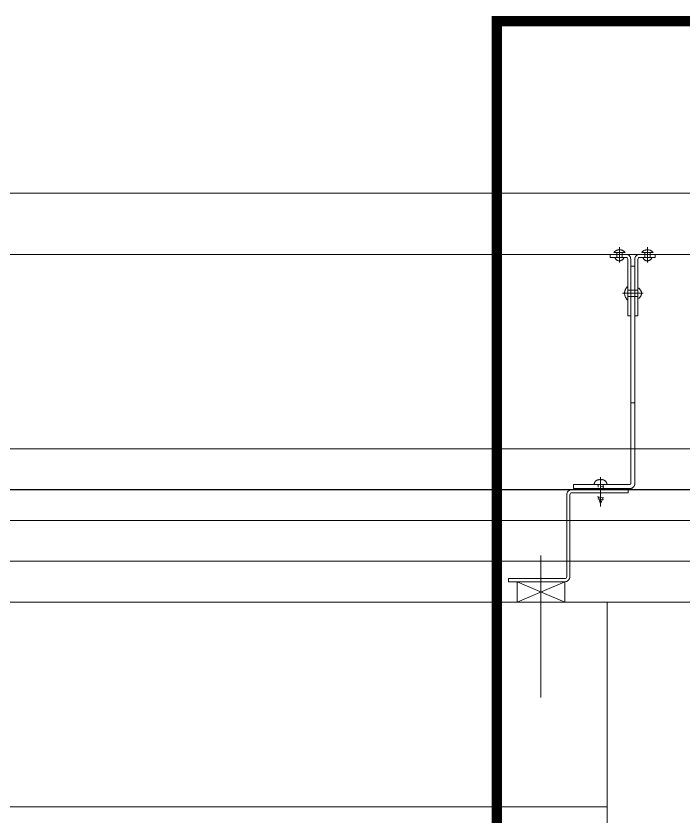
# Model space of a CAD drawing. Extents: x -1299 to 23780, y -3010 to 8106.
# Drawn here: x 9169.7 to 9235, y 2804 to 2882.3 of the extents above; entities that cross this region are included whole.
import ezdxf

# ---------------------------------------------------------------- set-up
doc = ezdxf.new("R2010")
doc.units = 0
doc.header["$LTSCALE"] = 25
doc.header["$MEASUREMENT"] = 0
doc.linetypes.add('HIDDEN2', pattern=[4.7625, 3.175, -1.5875])
doc.layers.get('0').update_dxf_attribs({"color": 9, "lineweight": 9})
for name, color, linetype, lineweight in [('00', 9, 'Continuous', 9), ('01', 9, 'Continuous', 9), ('06C', 9, 'Continuous', 9), ('06D', 9, 'Continuous', 9), ('10', 9, 'Continuous', 9), ('21', 9, 'Continuous', 9), ('33', 9, 'BATTING', 9)]:
    doc.layers.add(name, color=color, linetype=linetype, lineweight=lineweight)
doc.linetypes.add('BATTING', pattern='A,0.0001,-0.1,[134,ltypeshp.shx,S=0.1,R=0,X=-0.1,Y=0],-0.2,[134,ltypeshp.shx,S=0.1,R=180,X=0.1,Y=0],-0.1', length=0.4001)

# ---------------------------------------------------------------- blocks, each defined once
blk = doc.blocks.new('p-kolon_80x80')
blk.add_lwpolyline([(-40, -40), (40, -40), (40, 40), (-40, 40)], close=True)
blk = doc.blocks.new('p- alum kaplama profil')
at = {"lineweight": 13}
blk.add_lwpolyline([(7.116, 12.591), (7.116, 26.491)], dxfattribs=at)
at = {"lineweight": 5}
blk.add_lwpolyline([(9.441, 15.16), (4.791, 15.16), (4.791, 17.159), (9.441, 17.159)], close=True, dxfattribs=at)
for points in [[(4.791, 15.16), (9.441, 17.159)], [(9.441, 15.16), (4.791, 17.159)]]:
    blk.add_lwpolyline(points, dxfattribs=at)
at = {"lineweight": 18}
blk.add_lwpolyline([(4.091, 6.157), (-1.409, 6.157), (-1.409, 6.457), (4.091, 6.457, 0.414214), (4.291, 6.657), (4.291, 14.66, -0.414214), (4.791, 15.16), (10.291, 15.16), (10.291, 14.86), (4.791, 14.86, 0.414214), (4.591, 14.66), (4.591, 6.657, -0.414214)], format="xyb", close=True, dxfattribs=at)
blk.add_lwpolyline([(-2.059, 5.556), (-2.059, -2.342), (-2.059, -15.692), (-1.659, -15.692), (-1.659, -2.342), (-1.659, 5.556), (-1.659, 5.561), (-1.658, 5.566), (-1.658, 5.571), (-1.657, 5.576), (-1.656, 5.581), (-1.654, 5.585), (-1.653, 5.59), (-1.651, 5.595), (-1.649, 5.599), (-1.647, 5.604), (-1.644, 5.608), (-1.642, 5.612), (-1.639, 5.616), (-1.636, 5.62), (-1.633, 5.624), (-1.629, 5.627), (-1.626, 5.63), (-1.622, 5.634), (-1.618, 5.637), (-1.614, 5.64), (-1.61, 5.642), (-1.606, 5.645), (-1.601, 5.647), (-1.597, 5.649), (-1.592, 5.651), (-1.588, 5.652), (-1.583, 5.653), (-1.578, 5.654), (-1.573, 5.655), (-1.569, 5.656), (-1.564, 5.656), (-1.559, 5.656), (3.941, 5.656), (3.941, 6.056), (-1.559, 6.056), (-1.583, 6.056), (-1.608, 6.054), (-1.632, 6.051), (-1.656, 6.047), (-1.68, 6.041), (-1.704, 6.035), (-1.727, 6.027), (-1.75, 6.018), (-1.772, 6.008), (-1.794, 5.997), (-1.816, 5.985), (-1.836, 5.972), (-1.857, 5.958), (-1.876, 5.943), (-1.894, 5.927), (-1.912, 5.91), (-1.929, 5.892), (-1.945, 5.874), (-1.96, 5.854), (-1.974, 5.834), (-1.988, 5.813), (-2, 5.792), (-2.011, 5.77), (-2.021, 5.748), (-2.029, 5.725), (-2.037, 5.702), (-2.044, 5.678), (-2.049, 5.654), (-2.053, 5.63), (-2.056, 5.605), (-2.058, 5.581)], close=True)
blk.add_lwpolyline([(-1.659, -2.342), (-2.059, -2.342)])
for points in [[(-2.359, -10.842), (-2.359, -16.392), (-2.359, -16.392, -0.414214), (-2.509, -16.542), (-2.509, -16.542), (-4.059, -16.542), (-4.059, -16.842), (-2.509, -16.842), (-2.509, -16.842, 0.414214), (-2.059, -16.392), (-2.059, -10.842)], [(-1.359, -10.842), (-1.659, -10.842), (-1.659, -16.392, 0.414214), (-1.209, -16.842), (-1.209, -16.842), (0.341, -16.842), (0.341, -16.542), (-1.209, -16.542), (-1.209, -16.542, -0.414214), (-1.359, -16.392), (-1.359, -16.392)]]:
    blk.add_lwpolyline(points, format="xyb", close=True)
for points in [[(1.563, 7.053, -10), (1.02, 7.13, -10)], [(1.051, 6.913, -10), (1.291, 7.556, -10)], [(1.291, 4.927, -10), (1.291, 7.795, -10)], [(1.531, 6.823, -10), (1.291, 7.556, -10)], [(1.606, 6.866, -10), (0.976, 6.956, -10)], [(0.671, 5.656, -10), (1.911, 5.656, -10)], [(0.671, 5.656, -10), (0.672, 5.637, -10), (0.673, 5.617, -10), (0.675, 5.597, -10), (0.678, 5.578, -10), (0.682, 5.558, -10), (0.686, 5.539, -10), (0.691, 5.52, -10), (0.697, 5.501, -10), (0.704, 5.483, -10), (0.712, 5.464, -10), (0.72, 5.447, -10), (0.73, 5.429, -10), (0.739, 5.412, -10), (0.75, 5.395, -10), (0.761, 5.379, -10), (0.773, 5.363, -10), (0.786, 5.348, -10), (0.799, 5.333, -10), (0.813, 5.319, -10), (0.827, 5.306, -10), (0.842, 5.293, -10), (0.857, 5.28, -10), (0.873, 5.269, -10), (0.89, 5.258, -10), (0.907, 5.247, -10), (0.924, 5.238, -10), (0.942, 5.229, -10), (0.96, 5.221, -10), (0.978, 5.214, -10), (0.997, 5.207, -10), (1.016, 5.201, -10), (1.035, 5.196, -10)], [(0.961, 5.656, -10), (0.966, 5.657, -10), (0.97, 5.657, -10), (0.974, 5.657, -10), (0.979, 5.658, -10), (0.983, 5.659, -10), (0.987, 5.66, -10), (0.992, 5.662, -10), (0.996, 5.663, -10), (1, 5.665, -10), (1.004, 5.667, -10), (1.008, 5.669, -10), (1.011, 5.672, -10), (1.015, 5.674, -10), (1.018, 5.677, -10), (1.022, 5.68, -10), (1.025, 5.683, -10), (1.028, 5.686, -10), (1.031, 5.689, -10), (1.034, 5.693, -10), (1.036, 5.696, -10), (1.038, 5.7, -10), (1.041, 5.704, -10), (1.043, 5.708, -10), (1.044, 5.712, -10), (1.046, 5.716, -10), (1.047, 5.72, -10), (1.049, 5.725, -10), (1.05, 5.729, -10), (1.05, 5.733, -10), (1.051, 5.738, -10), (1.051, 5.742, -10), (1.051, 5.746, -10)], [(1.335, 5.855, -10), (0.976, 5.876, -10)], [(1.051, 5.833, -10), (1.051, 6.013, -10)], [(1.051, 5.746, -10), (1.051, 5.833, -10)], [(1.291, 6.157, -10), (1.291, 6.257, -10)], [(1.531, 5.746, -10), (1.531, 5.923, -10)], [(1.531, 5.746, -10), (1.531, 5.742, -10), (1.532, 5.738, -10), (1.532, 5.733, -10), (1.533, 5.729, -10), (1.534, 5.725, -10), (1.535, 5.72, -10), (1.537, 5.716, -10), (1.538, 5.712, -10), (1.54, 5.708, -10), (1.542, 5.704, -10), (1.544, 5.7, -10), (1.546, 5.696, -10), (1.549, 5.693, -10), (1.552, 5.689, -10), (1.555, 5.686, -10), (1.558, 5.683, -10), (1.561, 5.68, -10), (1.564, 5.677, -10), (1.568, 5.674, -10), (1.571, 5.672, -10), (1.575, 5.669, -10), (1.579, 5.667, -10), (1.583, 5.665, -10), (1.587, 5.663, -10), (1.591, 5.662, -10), (1.595, 5.66, -10), (1.599, 5.659, -10), (1.604, 5.658, -10), (1.608, 5.657, -10), (1.612, 5.657, -10), (1.617, 5.657, -10), (1.621, 5.656, -10)], [(1.548, 5.196, -10), (1.567, 5.201, -10), (1.586, 5.207, -10), (1.604, 5.214, -10), (1.623, 5.221, -10), (1.641, 5.229, -10), (1.659, 5.238, -10), (1.676, 5.247, -10), (1.693, 5.258, -10), (1.709, 5.269, -10), (1.725, 5.28, -10), (1.741, 5.293, -10), (1.755, 5.306, -10), (1.77, 5.319, -10), (1.784, 5.333, -10), (1.797, 5.348, -10), (1.809, 5.363, -10), (1.821, 5.379, -10), (1.833, 5.395, -10), (1.843, 5.412, -10), (1.853, 5.429, -10), (1.862, 5.447, -10), (1.871, 5.464, -10), (1.878, 5.483, -10), (1.885, 5.501, -10), (1.891, 5.52, -10), (1.896, 5.539, -10), (1.901, 5.558, -10), (1.905, 5.578, -10), (1.908, 5.597, -10), (1.91, 5.617, -10), (1.911, 5.637, -10), (1.911, 5.656, -10)], [(1.035, 5.196, -10), (1.04, 5.195, -10), (1.045, 5.194, -10), (1.05, 5.193, -10), (1.056, 5.192, -10), (1.061, 5.191, -10), (1.066, 5.189, -10), (1.071, 5.188, -10), (1.077, 5.187, -10), (1.082, 5.186, -10), (1.087, 5.185, -10), (1.092, 5.184, -10), (1.098, 5.183, -10), (1.103, 5.182, -10), (1.108, 5.182, -10), (1.113, 5.181, -10), (1.119, 5.18, -10), (1.124, 5.179, -10), (1.129, 5.178, -10), (1.135, 5.178, -10), (1.14, 5.177, -10), (1.145, 5.176, -10), (1.151, 5.175, -10), (1.156, 5.175, -10), (1.161, 5.174, -10), (1.167, 5.173, -10), (1.172, 5.173, -10), (1.177, 5.172, -10), (1.182, 5.172, -10), (1.188, 5.171, -10), (1.193, 5.171, -10), (1.198, 5.17, -10), (1.204, 5.17, -10)], [(1.204, 5.17, -10), (1.204, 5.204, -10)], [(1.379, 5.204, -10), (1.204, 5.204, -10)], [(1.379, 5.17, -10), (1.379, 5.204, -10)], [(1.379, 5.17, -10), (1.384, 5.17, -10), (1.389, 5.171, -10), (1.395, 5.171, -10), (1.4, 5.172, -10), (1.405, 5.172, -10), (1.411, 5.173, -10), (1.416, 5.173, -10), (1.421, 5.174, -10), (1.427, 5.175, -10), (1.432, 5.175, -10), (1.437, 5.176, -10), (1.443, 5.177, -10), (1.448, 5.178, -10), (1.453, 5.178, -10), (1.459, 5.179, -10), (1.464, 5.18, -10), (1.469, 5.181, -10), (1.474, 5.182, -10), (1.48, 5.182, -10), (1.485, 5.183, -10), (1.49, 5.184, -10), (1.495, 5.185, -10), (1.501, 5.186, -10), (1.506, 5.187, -10), (1.511, 5.188, -10), (1.516, 5.189, -10), (1.522, 5.191, -10), (1.527, 5.192, -10), (1.532, 5.193, -10), (1.537, 5.194, -10), (1.543, 5.195, -10), (1.548, 5.196, -10)], [(-2.359, -12.517, 0), (-2.396, -12.535, 0), (-2.433, -12.555, 0), (-2.468, -12.578, 0), (-2.501, -12.603, 0), (-2.532, -12.631, 0), (-2.561, -12.661, 0), (-2.588, -12.693, 0), (-2.612, -12.727, 0), (-2.634, -12.763, 0), (-2.653, -12.8, 0), (-2.669, -12.838, 0), (-2.682, -12.878, 0), (-2.693, -12.918, 0), (-2.701, -12.959, 0), (-2.705, -13, 0), (-2.707, -13.042, 0), (-2.705, -13.084, 0), (-2.701, -13.125, 0), (-2.693, -13.166, 0), (-2.682, -13.207, 0), (-2.669, -13.246, 0), (-2.653, -13.284, 0), (-2.634, -13.321, 0), (-2.612, -13.357, 0), (-2.588, -13.391, 0), (-2.561, -13.423, 0), (-2.532, -13.453, 0), (-2.501, -13.481, 0), (-2.468, -13.506, 0), (-2.433, -13.529, 0), (-2.396, -13.549, 0), (-2.359, -13.567, 0)], [(-2.359, -13.042, 0), (-2.359, -12.517, 0)], [(-1.359, -13.042, 0), (-1.359, -12.367, 0)], [(-1.359, -13.717, 0), (-1.324, -13.684, 0), (-1.292, -13.65, 0), (-1.261, -13.614, 0), (-1.232, -13.576, 0), (-1.205, -13.537, 0), (-1.18, -13.496, 0), (-1.158, -13.454, 0), (-1.137, -13.411, 0), (-1.119, -13.367, 0), (-1.103, -13.323, 0), (-1.09, -13.277, 0), (-1.079, -13.231, 0), (-1.07, -13.184, 0), (-1.064, -13.137, 0), (-1.06, -13.09, 0), (-1.059, -13.042, 0), (-1.06, -12.995, 0), (-1.064, -12.947, 0), (-1.07, -12.9, 0), (-1.079, -12.853, 0), (-1.09, -12.807, 0), (-1.103, -12.761, 0), (-1.119, -12.717, 0), (-1.137, -12.673, 0), (-1.158, -12.63, 0), (-1.18, -12.588, 0), (-1.205, -12.547, 0), (-1.232, -12.508, 0), (-1.261, -12.471, 0), (-1.292, -12.434, 0), (-1.324, -12.4, 0), (-1.359, -12.367, 0)], [(-2.859, -13.042, 0), (-0.859, -13.042, 0)], [(-2.359, -13.042, 0), (-2.359, -12.727, 0)], [(-2.359, -12.727, 0), (-2.359, -13.042, 0)], [(-1.359, -12.727, 0), (-2.359, -12.727, 0)], [(-2.359, -13.042, 0), (-2.359, -13.357, 0)], [(-2.359, -13.042, 0), (-2.359, -13.567, 0)], [(-2.359, -13.357, 0), (-2.359, -13.042, 0)], [(-1.359, -13.042, 0), (-1.359, -13.717, 0)], [(-1.359, -13.357, 0), (-2.359, -13.357, 0)], [(-2.846, -16.542, 0), (-2.858, -16.507, 0), (-2.872, -16.474, 0), (-2.89, -16.442, 0), (-2.91, -16.411, 0), (-2.932, -16.382, 0), (-2.957, -16.355, 0), (-2.983, -16.33, 0), (-3.012, -16.307, 0), (-3.042, -16.286, 0), (-3.074, -16.268, 0), (-3.107, -16.252, 0), (-3.141, -16.239, 0), (-3.177, -16.229, 0), (-3.213, -16.222, 0), (-3.249, -16.218, 0), (-3.286, -16.216, 0), (-3.322, -16.218, 0), (-3.358, -16.222, 0), (-3.394, -16.229, 0), (-3.43, -16.239, 0), (-3.464, -16.252, 0), (-3.497, -16.268, 0), (-3.529, -16.286, 0), (-3.559, -16.307, 0), (-3.588, -16.33, 0), (-3.614, -16.355, 0), (-3.639, -16.382, 0), (-3.661, -16.411, 0), (-3.681, -16.442, 0), (-3.699, -16.474, 0), (-3.713, -16.507, 0), (-3.726, -16.542, 0)], [(-3.286, -17.542, 0), (-3.286, -16.042, 0)], [(-0.996, -16.542, 0), (-0.984, -16.507, 0), (-0.969, -16.474, 0), (-0.952, -16.442, 0), (-0.932, -16.411, 0), (-0.909, -16.382, 0), (-0.885, -16.355, 0), (-0.858, -16.33, 0), (-0.83, -16.307, 0), (-0.799, -16.286, 0), (-0.768, -16.268, 0), (-0.734, -16.252, 0), (-0.7, -16.239, 0), (-0.665, -16.229, 0), (-0.629, -16.222, 0), (-0.592, -16.218, 0), (-0.556, -16.216, 0), (-0.519, -16.218, 0), (-0.483, -16.222, 0), (-0.447, -16.229, 0), (-0.412, -16.239, 0), (-0.377, -16.252, 0), (-0.344, -16.268, 0), (-0.312, -16.286, 0), (-0.282, -16.307, 0), (-0.254, -16.33, 0), (-0.227, -16.355, 0), (-0.202, -16.382, 0), (-0.18, -16.411, 0), (-0.16, -16.442, 0), (-0.143, -16.474, 0), (-0.128, -16.507, 0), (-0.116, -16.542, 0)], [(-0.556, -17.542, 0), (-0.556, -16.042, 0)], [(-3.837, -17.042, 0), (-3.81, -17.071, 0), (-3.782, -17.098, 0), (-3.753, -17.124, 0), (-3.722, -17.148, 0), (-3.69, -17.17, 0), (-3.657, -17.191, 0), (-3.623, -17.21, 0), (-3.588, -17.227, 0), (-3.552, -17.242, 0), (-3.515, -17.255, 0), (-3.478, -17.266, 0), (-3.44, -17.276, 0), (-3.402, -17.283, 0), (-3.363, -17.288, 0), (-3.324, -17.291, 0), (-3.286, -17.292, 0), (-3.247, -17.291, 0), (-3.208, -17.288, 0), (-3.169, -17.283, 0), (-3.131, -17.276, 0), (-3.093, -17.266, 0), (-3.056, -17.255, 0), (-3.019, -17.242, 0), (-2.983, -17.227, 0), (-2.948, -17.21, 0), (-2.914, -17.191, 0), (-2.881, -17.17, 0), (-2.849, -17.148, 0), (-2.818, -17.124, 0), (-2.789, -17.098, 0), (-2.761, -17.071, 0), (-2.735, -17.042, 0)], [(-3.286, -17.042, 0), (-3.837, -17.042, 0)], [(-3.286, -16.542, 0), (-3.726, -16.542, 0)], [(-3.286, -16.542, 0), (-3.546, -16.542, 0)], [(-3.546, -16.542, 0), (-3.286, -16.542, 0)], [(-3.546, -17.042, 0), (-3.546, -16.542, 0)], [(-3.286, -16.542, 0), (-2.846, -16.542, 0)], [(-3.286, -16.542, 0), (-3.026, -16.542, 0)], [(-3.026, -16.542, 0), (-3.286, -16.542, 0)], [(-3.286, -17.042, 0), (-2.735, -17.042, 0)], [(-3.026, -17.042, 0), (-3.026, -16.542, 0)], [(-0.556, -17.042, 0), (-1.107, -17.042, 0)], [(-0.005, -17.042, 0), (-0.031, -17.071, 0), (-0.059, -17.098, 0), (-0.089, -17.124, 0), (-0.119, -17.148, 0), (-0.151, -17.17, 0), (-0.184, -17.191, 0), (-0.218, -17.21, 0), (-0.253, -17.227, 0), (-0.289, -17.242, 0), (-0.326, -17.255, 0), (-0.363, -17.266, 0), (-0.401, -17.276, 0), (-0.439, -17.283, 0), (-0.478, -17.288, 0), (-0.517, -17.291, 0), (-0.556, -17.292, 0), (-0.595, -17.291, 0), (-0.634, -17.288, 0), (-0.672, -17.283, 0), (-0.711, -17.276, 0), (-0.749, -17.266, 0), (-0.786, -17.255, 0), (-0.823, -17.242, 0), (-0.858, -17.227, 0), (-0.893, -17.21, 0), (-0.928, -17.191, 0), (-0.961, -17.17, 0), (-0.993, -17.148, 0), (-1.023, -17.124, 0), (-1.053, -17.098, 0), (-1.08, -17.071, 0), (-1.107, -17.042, 0)], [(-0.556, -16.542, 0), (-0.996, -16.542, 0)], [(-0.556, -16.542, 0), (-0.816, -16.542, 0)], [(-0.816, -16.542, 0), (-0.556, -16.542, 0)], [(-0.816, -17.042, 0), (-0.816, -16.542, 0)], [(-0.556, -16.542, 0), (-0.296, -16.542, 0)], [(-0.556, -16.542, 0), (-0.116, -16.542, 0)], [(-0.296, -16.542, 0), (-0.556, -16.542, 0)], [(-0.556, -17.042, 0), (-0.005, -17.042, 0)], [(-0.296, -17.042, 0), (-0.296, -16.542, 0)]]:
    blk.add_polyline3d(points)

msp = doc.modelspace()

# ---------------------------------------------------------------- linework, layer by layer
at = {"layer": '00'}
msp.add_lwpolyline([(9227.5, 2805), (9105, 2805), (9105, 2825), (9227.5, 2825)], close=True, dxfattribs=at)
at = {"layer": '06C'}
msp.add_line((7067.5, 2865), (10767.5, 2865), dxfattribs=at)
at = {"layer": '06D'}
for points in [[(9105, 2839.999), (9355, 2840)], [(9355, 2825), (9355, 2833), (9105, 2833), (9105, 2825)]]:
    msp.add_lwpolyline(points, dxfattribs=at)
at = {"layer": '10'}
msp.add_line((8088.983, 2859), (10761.5, 2859), dxfattribs=at)
at = {"layer": '10', "const_width": 0.1}
msp.add_lwpolyline([(9098.188, 2835.999), (9361.448, 2835.999)], dxfattribs=at)
at = {"layer": '21', "linetype": 'HIDDEN2', "ltscale": 0.1, "const_width": 1}
msp.add_lwpolyline([(9216.719, 2881.806), (9956.44, 2881.806), (9956.44, 2723.154), (9216.719, 2723.154)], close=True, dxfattribs=at)
at = {"layer": '33', "ltscale": 0.4}
msp.add_lwpolyline([(9105, 2829), (9355, 2829)], dxfattribs=at)

# ---------------------------------------------------------------- block references
at = {"layer": '01'}
msp.add_blockref('p-kolon_80x80', (9267.5, 2785), dxfattribs=at)
at = {"layer": '10', "rotation": 180}
msp.add_blockref('p- alum kaplama profil', (9228.141, 2842.159), dxfattribs=at)

doc.saveas('drawing.dxf')
